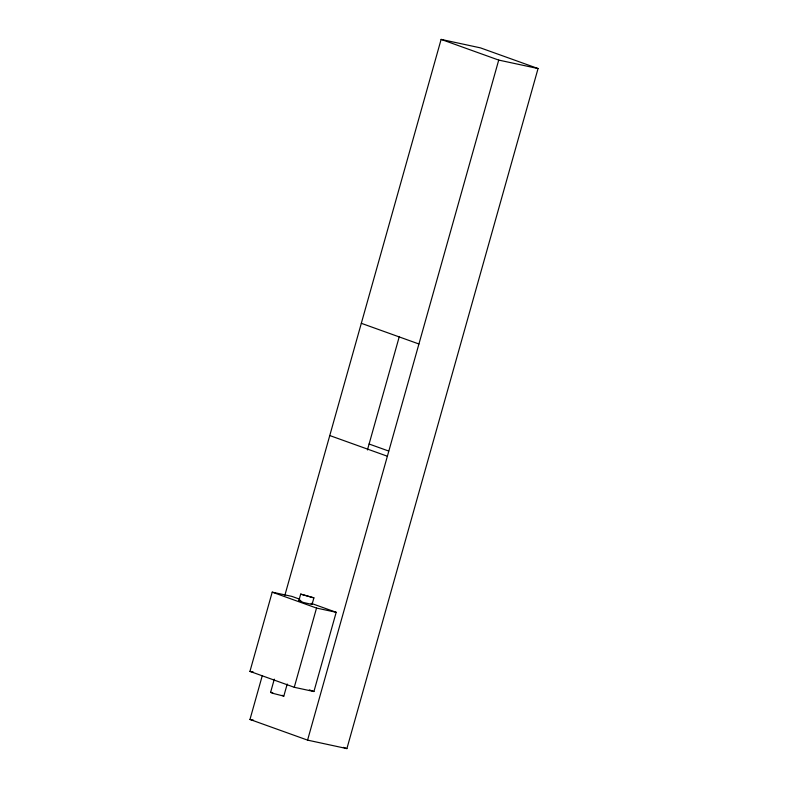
<?xml version="1.0" encoding="UTF-8"?>
<svg xmlns="http://www.w3.org/2000/svg" width="788" height="788" viewBox="0 0 788 788"><rect width="100%" height="100%" fill="white"/><g stroke="black" fill="none" stroke-linecap="round" stroke-linejoin="round"><path stroke-width="1.18" d="M311.191 603.322L336.19 612.296L313.919 691.529L294.259 687.294L249.944 671.386L272.215 592.152L291.875 596.388L299.834 599.244M284.882 595.245L441.122 39.4L480.453 47.871L538.056 68.546L346.897 748.6L307.576 740.129L249.973 719.454L262.276 675.68M287.216 684.023L283.808 696.119L272.284 693.194L270.589 692.376L274.303 679.167M298.819 600.722L300.681 594.113L313.9 597.865L312.038 604.465L303.39 602.465L299.135 600.683M294.259 687.294L316.53 608.07L272.215 592.152M367.435 449.928L399.319 336.496M307.576 740.129L498.725 60.085L441.122 39.4M313.9 597.865L300.681 594.113M270.589 692.376L272.766 692.662M299.883 600.781L300.996 600.998M498.725 60.085L538.056 68.546M316.53 608.07L336.19 612.296M249.944 671.386L253.411 672.134M249.973 719.454L253.549 720.222M361.318 323.307L418.93 343.992M369.099 444.008L388.681 451.041M329.768 435.547L387.381 456.232M309.379 689.894L313.919 691.529M343.45 747.359L346.897 748.6M282.114 695.312L283.808 696.119M311.329 604.022L312.038 604.465"/></g></svg>
